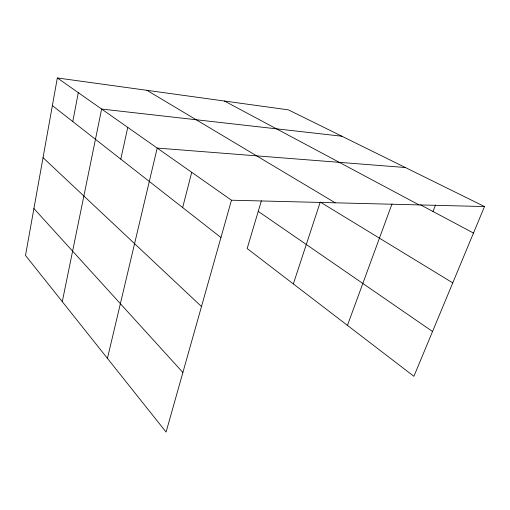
<?xml version="1.0" encoding="UTF-8"?>
<svg xmlns="http://www.w3.org/2000/svg" width="510" height="510" viewBox="0 0 510 510"><rect width="100%" height="100%" fill="white"/><g stroke="black" fill="none" stroke-linecap="round" stroke-linejoin="round"><path stroke-width="0.76" d="M57.337 77.947L25.5 255.446L166.088 432.053L231.47 200.213L57.337 77.947L288.456 109.873L484.5 206.55L413.903 376.297L247.165 248.542L261.369 200.832M72.777 121.578L78.304 92.667M62.284 301.659L101.637 109.051L341.891 136.227M120.793 159.145L127.755 127.392M107.431 358.371L157.201 148.066L405.348 167.516M182.656 207.557L191.734 172.31M293.333 283.917L320.248 202.056L452.759 282.872M347.45 325.38L392.005 203.898M432.996 211.491L435.546 204.95M231.47 200.213L484.5 206.55M420.559 204.867L473.478 233.051M224.406 101.025L419.035 204.912M146.912 90.321L335.223 202.808M258.232 211.363L432.531 331.506M52.377 105.608L220.951 237.52M43.038 157.66L201.488 306.523M33.915 208.539L182.886 372.485"/></g></svg>
